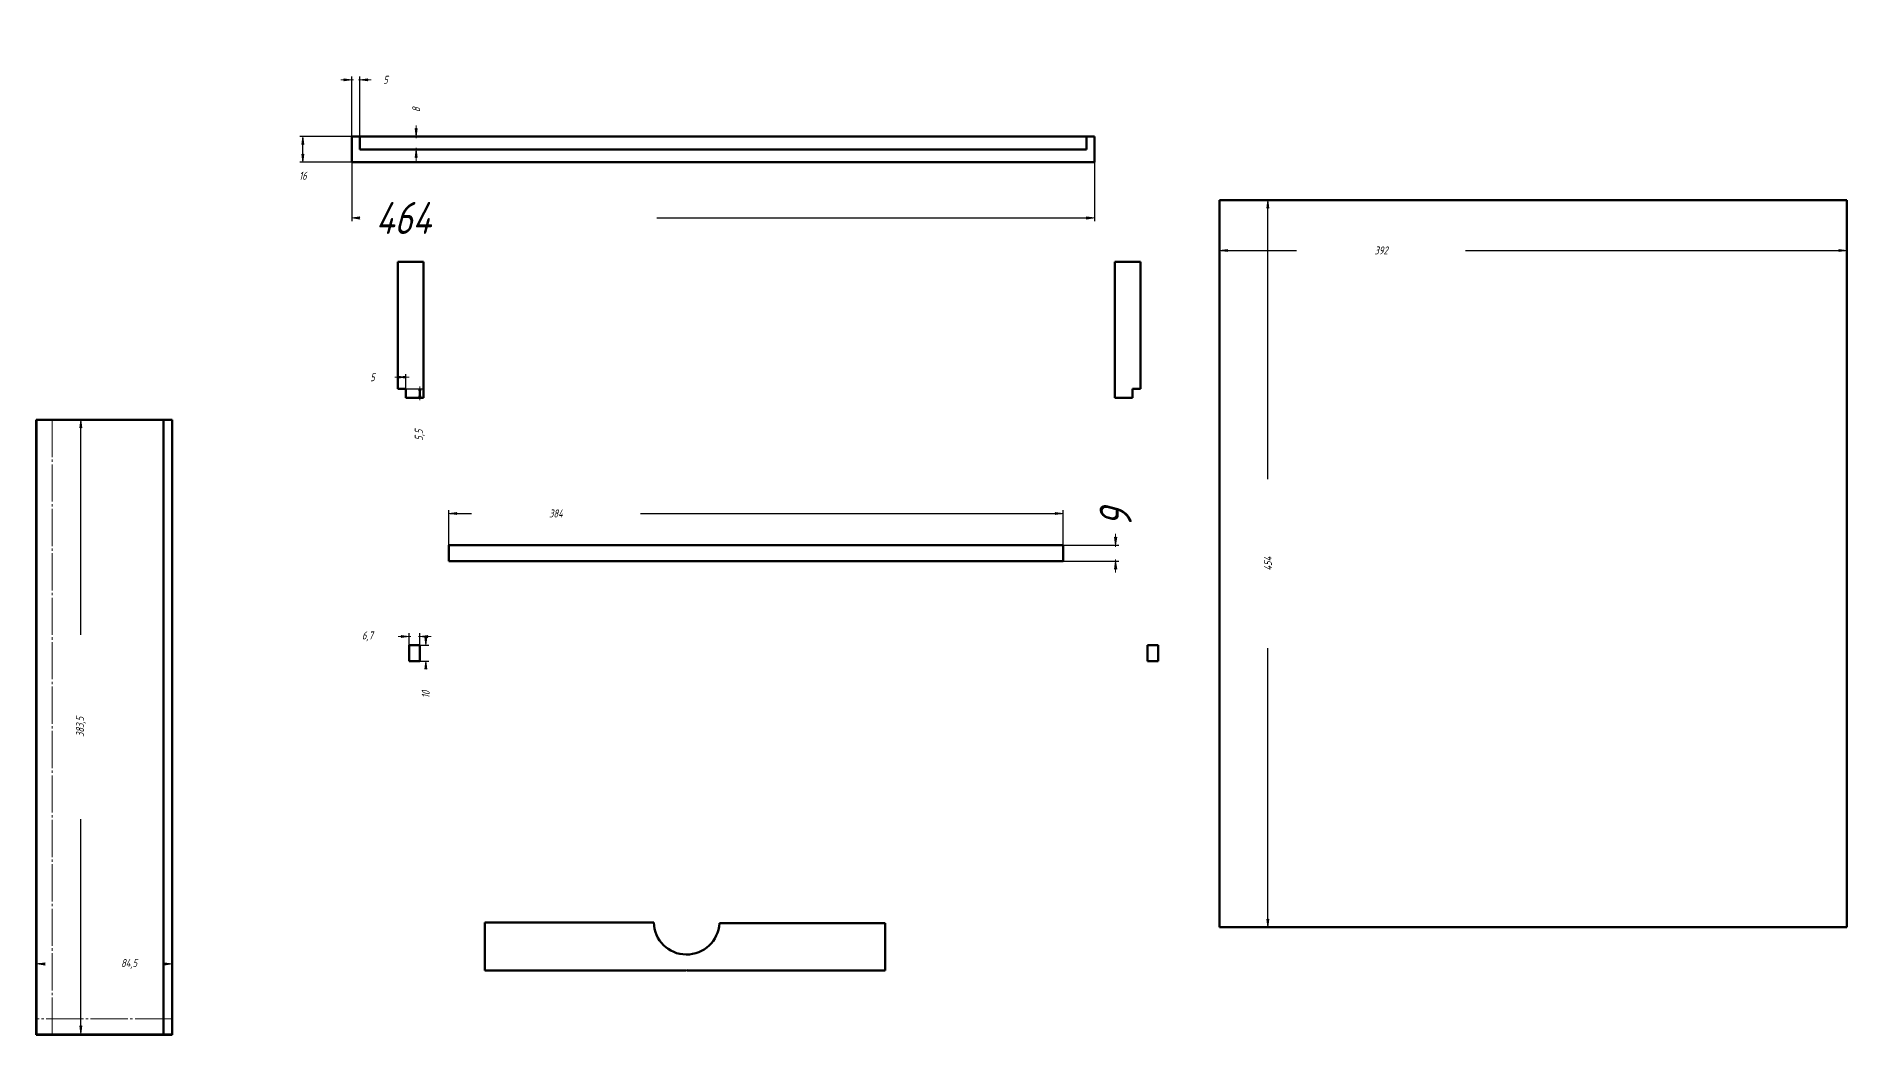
# Model space of a CAD drawing. Header units: millimetres. Extents: x -215 to 2103, y -338 to 856.
# Drawn here: x 972 to 2103, y -318 to 306 of the extents above; entities that cross this region are included whole.
import ezdxf

# ---------------------------------------------------------------- set-up
doc = ezdxf.new("R2010")
doc.units = ezdxf.units.MM
for name, pattern in [('K5LT_AXLED', [27.75, 23.25, -1.5, 1.5, -1.5]), ('K5LT_BASIC', [0]), ('K5LT_THIN', [0])]:
    doc.linetypes.add(name, pattern=pattern)
doc.layers.add('Системный слой', color=7, linetype='Continuous')
doc.styles.add('KDIMTEXTSTYLE', font='GOST_AU.SHX', dxfattribs={"width": 0.96, "oblique": 15, "height": 5})
doc.dimstyles.new('KDIMSTYLE (1.00)', dxfattribs={"dimtxt": 5, "dimasz": 1, "dimexe": 2, "dimexo": 0, "dimgap": 1, "dimtad": 1, "dimtxsty": 'KDIMTEXTSTYLE', "dimsah": 1, "dimcen": 0, "dimdle": 1, "dimadec": 0, "dimazin": 0, "dimtfac": 0.667, "dimtmove": 0, "dimatfit": 3, "dimfxl": 1, "dimtvp": 1, "dimtolj": 1, "dimtzin": 0, "dimarcsym": 0})

# ---------------------------------------------------------------- blocks, each defined once
blk = doc.blocks.new('KDIMARROW_01')
at = {"layer": 'Системный слой'}
blk.add_hatch(color=0, dxfattribs=at).paths.add_polyline_path([(-5, -0.6582624912261956), (0, 0), (-5, 0.658262491226197), (-4.5, 6e-16)])
at = {"layer": 'Системный слой', "color": 0, "linetype": 'K5LT_THIN', "lineweight": 18}
for p, q in [((-4.5, 6e-16), (-5, 0.658262491226197)), ((-5, 0.658262491226197), (0, 0)), ((0, 0), (-5, -0.6582624912261956)), ((-5, -0.6582624912261956), (-4.5, 6e-16)), ((0, 0), (-1, 0))]:
    blk.add_line(p, q, dxfattribs=at)
blk = doc.blocks.new('KDIMARROW_02')
at = {"layer": 'Системный слой'}
blk.add_hatch(color=0, dxfattribs=at).paths.add_polyline_path([(4.5, -6e-16), (5, 0.6582624912261956), (0, 0), (5, -0.658262491226197)])
at = {"layer": 'Системный слой', "color": 0, "linetype": 'K5LT_THIN', "lineweight": 18}
for p, q in [((0, 0), (-1, 0)), ((5, 0.6582624912261956), (0, 0)), ((0, 0), (5, -0.658262491226197)), ((0, 0), (7, -9e-16)), ((4.5, -6e-16), (5, 0.6582624912261956)), ((5, -0.658262491226197), (4.5, -6e-16))]:
    blk.add_line(p, q, dxfattribs=at)

msp = doc.modelspace()

# ---------------------------------------------------------------- linework, layer by layer
at = {"layer": 'Системный слой', "color": 150, "linetype": 'K5LT_BASIC', "lineweight": 60, "true_color": 0x0080ff}
for p, q in [((1173.827785214876, 243.4257934942683), (1168.827785214876, 243.4257934942683)), ((1168.827785214876, 243.4257934942683), (1168.827785214876, 227.4257934942683)), ((1173.827785214876, 243.4257934942683), (1173.827785214876, 235.4257934942683)), ((1627.827785214876, 243.4257934942683), (1173.827785214876, 243.4257934942683)), ((1632.827785214876, 243.4257934942683), (1627.827785214876, 243.4257934942683)), ((1627.827785214876, 235.4257934942683), (1627.827785214876, 243.4257934942683)), ((1632.827785214876, 243.4257934942683), (1632.827785214876, 227.4257934942683)), ((1632.827785214876, 227.4257934942683), (1168.827785214876, 227.4257934942683)), ((1173.827785214876, 235.4257934942683), (1627.827785214876, 235.4257934942683)), ((2102.872555433806, 203.7311436302192), (1710.872555433806, 203.7311436302193)), ((1710.872555433806, 203.7311436302193), (1710.872555433806, -250.2688563697808)), ((2102.872555433806, -250.2688563697809), (2102.872555433806, 203.7311436302192)), ((1213.551087888334, 165.3467127004354), (1197.551087888334, 165.3467127004354)), ((1197.551087888334, 165.3467127004354), (1197.551087888334, 85.84671270043545)), ((1213.551087888334, 80.34671270043545), (1213.551087888334, 165.3467127004354)), ((1661.551087888334, 165.3467127004354), (1645.551087888334, 165.3467127004354)), ((1645.551087888334, 165.3467127004354), (1645.551087888334, 80.34671270043542)), ((1661.551087888334, 85.84671270043542), (1661.551087888334, 165.3467127004354)), ((1202.551087888334, 85.84671270043545), (1197.551087888334, 85.84671270043545)), ((1202.551087888334, 80.34671270043545), (1202.551087888334, 85.84671270043545)), ((1202.551087888334, 80.34671270043545), (1213.551087888334, 80.34671270043545)), ((1645.551087888334, 80.34671270043542), (1656.551087888334, 80.34671270043542)), ((1656.551087888334, 85.84671270043542), (1656.551087888334, 80.34671270043542)), ((1661.551087888334, 85.84671270043542), (1656.551087888334, 85.84671270043542)), ((1051.032387164518, 66.48988465666531), (971.5323871645185, 66.48988465666531)), ((971.5323871645185, 66.48988465666531), (971.5323871645185, -317.5101153433347)), ((1051.032387164518, 66.48988465666531), (1056.532387164518, 66.48988465666531)), ((1051.032387164518, 66.48988465666531), (1051.032387164518, -317.5101153433347)), ((1056.532387164518, -317.5101153433347), (1056.532387164518, 66.48988465666531)), ((1613.266688336282, -11.72807774451505), (1229.266688336282, -11.72807774451505)), ((1229.266688336282, -21.72807774451505), (1229.266688336282, -11.72807774451505)), ((1613.266688336282, -21.72807774451469), (1229.266688336282, -21.72807774451469)), ((1613.266688336282, -11.72807774451505), (1613.266688336282, -21.72807774451505)), ((1211.325128285311, -74.2499624313308), (1204.625128285311, -74.2499624313308)), ((1204.625128285311, -74.2499624313308), (1204.625128285311, -84.2499624313308)), ((1211.325128285311, -84.2499624313308), (1211.325128285311, -74.2499624313308)), ((1665.925128285311, -74.24996243133083), (1665.925128285311, -84.24996243133083)), ((1672.625128285311, -74.24996243133083), (1665.925128285311, -74.24996243133083)), ((1672.625128285311, -84.24996243133083), (1672.625128285311, -74.24996243133083)), ((1204.625128285311, -84.2499624313308), (1211.325128285311, -84.2499624313308)), ((1665.925128285311, -84.24996243133049), (1672.625128285311, -84.24996243133047)), ((1357.417468716583, -247.3966464726043), (1251.911370248502, -247.3966464726043)), ((1251.911370248502, -247.3966464726043), (1251.911370248502, -277.3966464726043)), ((1501.911370248502, -247.8966464726043), (1398.386965477946, -247.8966464726043)), ((1501.911370248502, -277.3966464726043), (1501.911370248502, -247.8966464726043)), ((1710.872555433806, -250.2688563697808), (2102.872555433806, -250.2688563697809)), ((1251.911370248502, -277.3966464726043), (1377.582589988453, -277.3966464726043)), ((1377.911370248502, -277.0437480264939), (1377.582589988453, -277.3966464726043)), ((1377.911370248502, -277.0437480264939), (1378.291981804016, -277.3966464726043)), ((1378.291981804016, -277.3966464726043), (1501.911370248502, -277.3966464726043)), ((1051.032387164518, -317.5101153433347), (971.5323871645185, -317.5101153433347)), ((1051.032387164518, -317.5101153433347), (1056.532387164518, -317.5101153433347))]:
    msp.add_line(p, q, dxfattribs=at)
at = {"layer": 'Системный слой', "color": 7, "linetype": 'K5LT_THIN', "lineweight": 18}
for p, q in [((972.0323871645185, 66.48988465666531), (972.0323871645185, -317.5101153433347)), ((1056.532387164518, -317.0101153433347), (971.5323871645185, -317.0101153433347))]:
    msp.add_line(p, q, dxfattribs=at)
at = {"layer": 'Системный слой', "color": 30, "linetype": 'K5LT_AXLED', "lineweight": 18, "true_color": 0xff8000}
for p, q in [((981.5323871645185, 66.48988465666531), (981.5323871645185, -317.5101153433347)), ((1056.532387164518, -307.5101153433347), (971.5323871645185, -307.5101153433347))]:
    msp.add_line(p, q, dxfattribs=at)
at = {"layer": 'Системный слой', "color": 150, "linetype": 'K5LT_BASIC', "lineweight": 60, "true_color": 0x0080ff}
msp.add_arc((1377.911370248502, -246.8966464726043), 20.5, 181.3975966282455, 357.203974303708, dxfattribs=at)

# ---------------------------------------------------------------- dimensions: what is measured, and where the dimension line sits
at = {"layer": 'Системный слой', "color": 7}
for base, p1, p2, location, override in [((1173.827785214876, 278.9357538187087), (1168.827785214876, 243.4257934942683), (1173.827785214876, 243.4257934942683), (1189.759451589082, 278.9357538187087), {"dimexo": 0, "dimpost": '\\H5.0;\\W0.965;\\Q15;<>', "dimblk1": 'KDIMARROW_02', "dimblk2": 'KDIMARROW_02', "dimse1": 0, "dimse2": 0, "dimclrt": 7, "dimtolj": 1}), ((2102.872555433806, 172.3541902752766), (1710.872555433806, 203.7311436302193), (2102.872555433806, 203.7311436302192), (1811.872555433806, 172.3541902752767), {"dimexo": 0, "dimpost": '\\H5.0;\\W0.965;\\Q15;<>', "dimblk1": 'KDIMARROW_01', "dimblk2": 'KDIMARROW_01', "dimse1": 0, "dimse2": 0, "dimclrt": 7, "dimtolj": 1}), ((1197.551087888334, 93.17624199029787), (1202.551087888334, 85.84671270043543), (1197.551087888334, 85.84671270043543), (1181.619421514128, 93.17624199029787), {"dimexo": 0, "dimpost": '\\H5.0;\\W0.965;\\Q15;<>', "dimblk1": 'KDIMARROW_02', "dimblk2": 'KDIMARROW_02', "dimse1": 0, "dimse2": 0, "dimclrt": 7, "dimtolj": 1}), ((1613.266688336282, 8.079702851266426), (1229.266688336282, -12.72807774451469), (1613.266688336282, -12.72807774451469), (1296.266688336282, 8.079702851266461), {"dimexo": 0, "dimpost": '\\H5.0;\\W0.965;\\Q15;<>', "dimblk1": 'KDIMARROW_01', "dimblk2": 'KDIMARROW_01', "dimse1": 0, "dimse2": 0, "dimclrt": 7, "dimtolj": 1}), ((1211.325128285311, -68.70247381168696), (1204.625128285311, -75.2499624313308), (1211.325128285311, -75.2499624313308), (1178.495132557772, -68.70247381168696), {"dimexo": 0, "dimtoh": 1, "dimpost": '\\H5.0;\\W0.965;\\Q15;<>', "dimblk1": 'KDIMARROW_02', "dimblk2": 'KDIMARROW_02', "dimse1": 0, "dimse2": 0, "dimclrt": 7, "dimtmove": 1, "dimtolj": 1}), ((1056.532387164518, -273.2800630463638), (972.0323871645185, -317.5101153433346), (1056.532387164518, -317.5101153433346), (1029.532387164518, -273.2800630463638), {"dimexo": 0, "dimpost": '\\H5.0;\\W0.965;\\Q15;<>', "dimblk1": 'KDIMARROW_01', "dimblk2": 'KDIMARROW_01', "dimse1": 0, "dimse2": 0, "dimclrt": 7, "dimtolj": 1})]:
    msp.add_linear_dim(base=base, p1=p1, p2=p2, location=location, dimstyle='KDIMSTYLE (1.00)', override=override, dxfattribs=at).render()
for base, p1, p2, location, override in [((1208.953341244165, 243.4257934942683), (1173.827785214876, 235.4257934942683), (1173.827785214876, 243.4257934942683), (1208.953341244165, 260.1912096777399), {"dimexo": 0, "dimpost": '\\H5.0;\\W0.965;\\Q15;<>', "dimblk1": 'KDIMARROW_02', "dimblk2": 'KDIMARROW_02', "dimse1": 0, "dimse2": 0, "dimclrt": 7, "dimtolj": 1}), ((1138.155596048265, 243.4257934942682), (1168.827785214876, 227.4257934942683), (1168.827785214876, 243.4257934942683), (1138.155596048265, 218.9974611273249), {"dimexo": 0, "dimtoh": 1, "dimpost": '\\H5.0;\\W0.965;\\Q15;<>', "dimblk1": 'KDIMARROW_01', "dimblk2": 'KDIMARROW_01', "dimse1": 0, "dimse2": 0, "dimclrt": 7, "dimtmove": 1, "dimtolj": 1}), ((1741.134311793313, 203.7311436302193), (1710.872555433806, -250.2688563697808), (1710.872555433806, 203.7311436302193), (1741.134311793313, -23.26885636978077), {"dimexo": 0, "dimpost": '\\H5.0;\\W0.965;\\Q15;<>', "dimblk1": 'KDIMARROW_01', "dimblk2": 'KDIMARROW_01', "dimse1": 0, "dimse2": 0, "dimclrt": 7, "dimtolj": 1}), ((1211.186575241991, 80.3467127004354), (1202.551087888334, 85.84671270043543), (1202.551087888334, 80.34671270043545), (1211.186575241991, 57.00671445519617), {"dimexo": 0, "dimpost": '\\H5.0;\\W0.965;\\Q15;<>', "dimblk1": 'KDIMARROW_02', "dimblk2": 'KDIMARROW_02', "dimse1": 0, "dimse2": 0, "dimclrt": 7, "dimtolj": 1}), ((999.4622227477497, 66.48988465666531), (971.5323871645185, -317.0101153433346), (971.5323871645185, 66.48988465666531), (999.4622227477497, -125.2601153433347), {"dimexo": 0, "dimpost": '\\H5.0;\\W0.965;\\Q15;<>', "dimblk1": 'KDIMARROW_01', "dimblk2": 'KDIMARROW_01', "dimse1": 0, "dimse2": 0, "dimclrt": 7, "dimtolj": 1}), ((1214.933578415164, -84.24996243133083), (1211.325128285311, -74.2499624313308), (1211.325128285311, -84.2499624313308), (1214.933578415163, -104.9841286148025), {"dimexo": 0, "dimpost": '\\H5.0;\\W0.965;\\Q15;<>', "dimblk1": 'KDIMARROW_01', "dimblk2": 'KDIMARROW_01', "dimse1": 0, "dimse2": 0, "dimclrt": 7, "dimtolj": 1})]:
    msp.add_linear_dim(base=base, p1=p1, p2=p2, angle=90, location=location, dimstyle='KDIMSTYLE (1.00)', override=override, dxfattribs=at).render()
msp.add_linear_dim(base=(1632.827785214876, 192.644202434485), p1=(1168.827785214876, 227.4257934942683), p2=(1632.827785214876, 227.4257934942683), location=(1200.827785214876, 192.6442024344851), text='\\H5.0;\\W0.965;\\Q15;\\H5.0;\\W0.965;\\Q15;\\Q15;\\H20.00;464\\Q15;\\H5.00;', dimstyle='KDIMSTYLE (1.00)', override={"dimexo": 0, "dimblk1": 'KDIMARROW_01', "dimblk2": 'KDIMARROW_01', "dimse1": 0, "dimse2": 0, "dimclrt": 7, "dimtolj": 1}, dxfattribs=at).render()
msp.add_linear_dim(base=(1646.021985093316, -11.72807774451517), p1=(1613.266688336282, -21.72807774451469), p2=(1613.266688336282, -11.72807774451508), angle=90, location=(1646.021985093316, 5.03733843895651), text='\\H5.0;\\W0.965;\\Q15;\\H5.0;\\W0.965;\\Q15;\\Q15;\\H20.00;9\\Q15;\\H5.00;', dimstyle='KDIMSTYLE (1.00)', override={"dimexo": 0, "dimblk1": 'KDIMARROW_02', "dimblk2": 'KDIMARROW_02', "dimse1": 0, "dimse2": 0, "dimclrt": 7, "dimtolj": 1}, dxfattribs=at).render()

doc.saveas('drawing.dxf')
